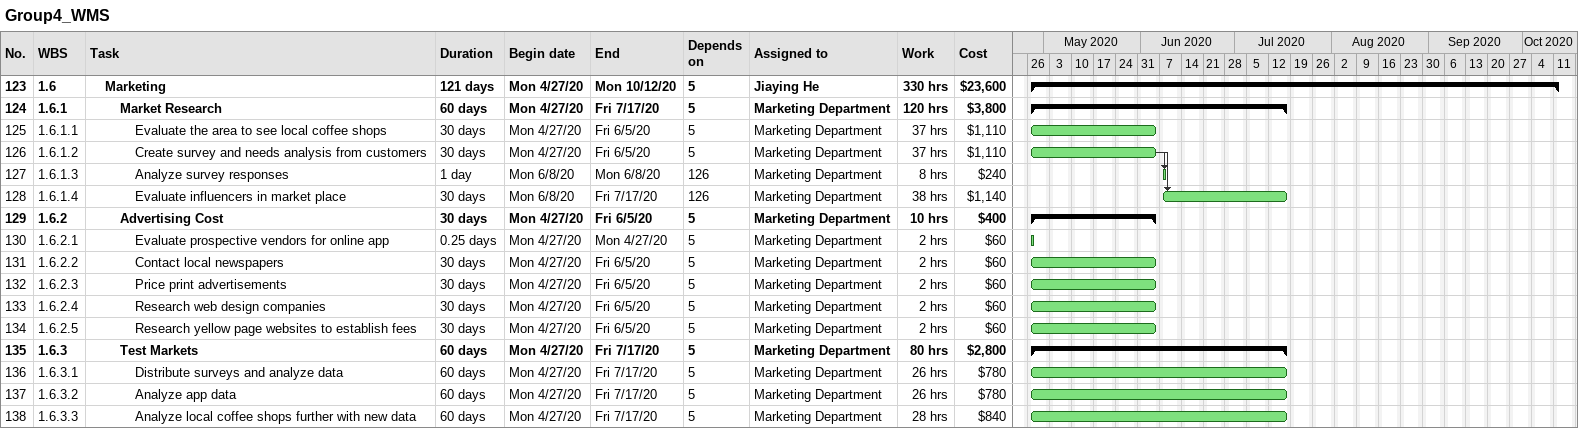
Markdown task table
Group4_WMS

| ID | WBS | Task | Duration | Start | Finish | Predecessors | Resources | Work (h) | Cost ($) |
|---|---|---|---|---|---|---|---|---|---|
| 123 | 1.6 | **Marketing** | 121d | 2020-04-27 | 2020-10-12 | 5 | Jiaying He | 330 | 23600 |
| 124 | 1.6.1 | **Market Research** | 60d | 2020-04-27 | 2020-07-17 | 5 | Marketing Department | 120 | 3800 |
| 125 | 1.6.1.1 | Evaluate the area to see local coffee shops | 30d | 2020-04-27 | 2020-06-05 | 5 | Marketing Department | 37 | 1110 |
| 126 | 1.6.1.2 | Create survey and needs analysis from customers | 30d | 2020-04-27 | 2020-06-05 | 5 | Marketing Department | 37 | 1110 |
| 127 | 1.6.1.3 | Analyze survey responses | 1d | 2020-06-08 | 2020-06-08 | 126 | Marketing Department | 8 | 240 |
| 128 | 1.6.1.4 | Evaluate influencers in market place | 30d | 2020-06-08 | 2020-07-17 | 126 | Marketing Department | 38 | 1140 |
| 129 | 1.6.2 | **Advertising Cost** | 30d | 2020-04-27 | 2020-06-05 | 5 | Marketing Department | 10 | 400 |
| 130 | 1.6.2.1 | Evaluate prospective vendors for online app | 0.25d | 2020-04-27 | 2020-04-27 | 5 | Marketing Department | 2 | 60 |
| 131 | 1.6.2.2 | Contact local newspapers | 30d | 2020-04-27 | 2020-06-05 | 5 | Marketing Department | 2 | 60 |
| 132 | 1.6.2.3 | Price print advertisements | 30d | 2020-04-27 | 2020-06-05 | 5 | Marketing Department | 2 | 60 |
| 133 | 1.6.2.4 | Research web design companies | 30d | 2020-04-27 | 2020-06-05 | 5 | Marketing Department | 2 | 60 |
| 134 | 1.6.2.5 | Research yellow page websites to establish fees | 30d | 2020-04-27 | 2020-06-05 | 5 | Marketing Department | 2 | 60 |
| 135 | 1.6.3 | **Test Markets** | 60d | 2020-04-27 | 2020-07-17 | 5 | Marketing Department | 80 | 2800 |
| 136 | 1.6.3.1 | Distribute surveys and analyze data | 60d | 2020-04-27 | 2020-07-17 | 5 | Marketing Department | 26 | 780 |
| 137 | 1.6.3.2 | Analyze app data | 60d | 2020-04-27 | 2020-07-17 | 5 | Marketing Department | 26 | 780 |
| 138 | 1.6.3.3 | Analyze local coffee shops further with new data | 60d | 2020-04-27 | 2020-07-17 | 5 | Marketing Department | 28 | 840 |
